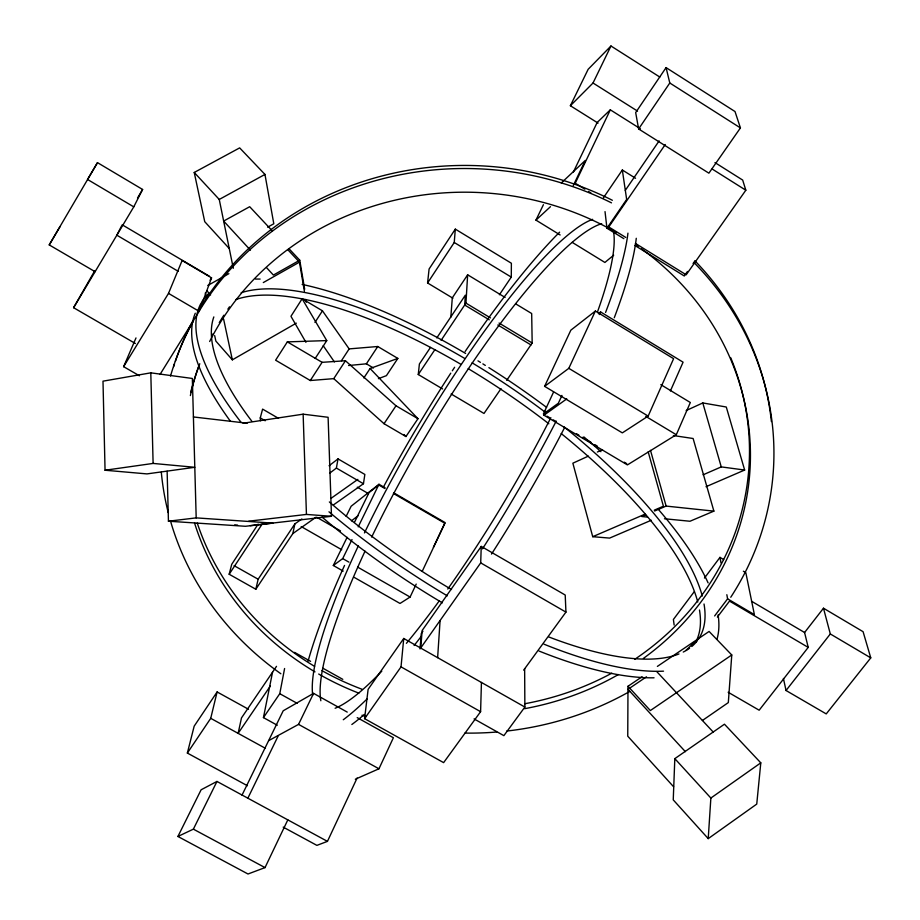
<?xml version="1.0" encoding="UTF-8"?>
<svg xmlns="http://www.w3.org/2000/svg" width="920" height="920" viewBox="0 0 920 920"><rect width="100%" height="100%" fill="white"/><g stroke="black" fill="none" stroke-linecap="round" stroke-linejoin="round"><path stroke-width="1.38" d="M642.091 676.729L627.992 686.274L627.75 736.195L673.601 786.772M499.387 294.768L511.278 277.115L511.382 263.246L455.308 229.126L429.088 269.019L427.581 282.969L452.939 298.229M474.076 718.911L503.872 735.655L524.871 707.043L403.742 638.469L368.115 689.356L364.584 718.669L443.624 762.634L480.596 711.678L481.436 682.456M481.24 546.399L422.153 630.487L420.75 647.944L480.7 562.879L481.24 546.399L565.213 595.033L565.938 612.11L523.675 670.139M674.82 758.644L673.244 799.871L708.227 838.626L756.746 804.091L760.794 762.852L724.454 724.201L674.82 758.644L710.861 798.054L708.227 838.626M441.094 340.365L465.945 303.128L467.647 274.792L505.103 297.447M437.632 657.65L440.059 620.919M657.374 666.402L709.101 631.442L731.768 654.971L728.318 702.592L702.408 720.486M450.823 317.181L452.306 297.85L467.647 274.792M427.581 282.969L454.25 242.489L455.308 229.126M420.026 648.968L421.279 633.546L422.924 631.2M364.584 718.669L401.028 666.862L403.742 638.469M442.612 388.941L418.266 374.52L419.393 364.009L430.479 347.403M333.373 504.965L363.457 483.736L364.849 474.444L338.019 458.896L329.061 465.75M329.613 473.248L336.386 468.073L338.019 458.896M277.288 725.236L263.442 717.611L279.772 693.692L284.59 668.506M263.442 717.611L272.55 672.163M258.14 524.089L231.725 564.328L229.172 574.252L255.829 589.248L292.859 533.554L294.86 523.905L301.863 518.96M255.829 589.248L258.14 579.221L294.86 523.905M247.434 785.737L187.358 753.066L210.726 718.336L217.108 691.955L248.503 709.251M187.358 753.066L194.177 726.156L217.108 691.955M260.429 420.773L260.268 417.91L262.602 409.112L278.53 418.358M160.011 374.463L199.157 311.351L211.554 277.863L182.137 260.51L168.509 293.388L123.625 366.666L139.415 375.774M123.625 366.666L135.999 337.928M545.778 411.343L543.973 415.219L627.417 464.91L676.303 434.723L690.333 402.511L660.824 384.652M670.404 390.942L683.077 362.181L600.587 311.938L598.403 313.628M648.163 416.093L673.601 358.685L595.366 311.052L570.848 330.165L544.606 386.354L622.334 432.871L648.163 416.093L568.801 368.345L544.606 386.354M568.801 368.345L595.366 311.052M561.959 395.416L558.337 403.247L543.375 413.988L553.553 392.081M599.38 314.548L600.587 311.938M355.327 779.217L378.959 768.786L393.38 737.748L357.213 717.634M283.199 827.126L316.894 845.376L327.451 841.374L357.109 778.021M433.423 547.262L445.073 522.572L393.668 492.775M354.315 577.438L400.016 603.451L410.101 597.045L416.208 584.096M422.303 571.159L444.889 523.284L393.426 493.465M573.275 185.564L585.304 160.425L561.315 182.953M640.4 128.766L610.317 109.825L575.218 183.218L584.867 189.198M327.451 841.374L216.97 781.436L201.112 789.785L177.916 836.475L248.009 874L265.017 867.606L287.81 819.869M573.264 172.27L597.137 122.521L610.317 109.825M560.142 234.968L535.957 220.121L543.409 204.689M268.594 740.692L298.551 724.385L313.559 693.369L347.231 712.091M598.069 123.107L570.377 105.731L593.02 83.007L610.972 46L659.812 77.05M570.377 105.731L588.144 69.311L610.972 46M242.017 795.144L283.21 710.78L313.559 693.369M247.859 798.192L278.058 736.172M343.195 571.113L333.316 565.49L347.116 537.337M354.648 521.985L369.081 492.556L378.729 484.955L384.847 488.497M333.316 565.49L342.7 558.601L352.015 539.545M358.225 526.849L378.982 484.265L385.1 487.818M346.161 516.338L351.129 506.253L378.982 484.265M177.916 836.475L193.373 829.15L216.97 781.436M133.768 206.85L142.6 189.462L97.485 162.644L87.538 179.469L133.768 206.85L73.6 307.705L135.355 343.493M121.578 225.952L116.851 235.198L178.308 271.377M73.6 307.705L94.633 270.963M95.082 271.688L49.231 244.915L97.485 162.644M49.231 244.915L59.938 226.78M137.505 198.018L142.6 189.462M210.047 280.289L211.554 277.863M378.419 378.66L386.423 375.647L397.842 358.409L377.763 346.506L349.151 348.898L322.448 310.81L302.139 298.77L290.95 316.296L305.934 342.32M302.139 298.77L326.761 340.596L287.339 341.883L275.609 360.203L310.293 380.523L333.753 378.649L384.031 423.706L405.95 436.54L417.967 418.703L370.07 368.506L363.848 377.947M314.962 322.448L322.448 310.81M315.215 358.421L326.761 340.596M310.293 380.523L322.103 362.33L345.448 360.755L396.002 405.789L417.967 418.703M341.458 360.686L349.151 348.898M333.753 378.649L345.448 360.755M348.577 365.527L366.378 363.814L377.763 346.506M229.172 574.252L262.085 524.204M436.804 337.916L465.313 295.205L464.703 305.037L489.256 319.815M384.031 423.706L396.002 405.789M418.266 374.52L434.792 349.784M666.068 67.608L635.674 112.573L638.618 128.949L708.894 173.178L740.428 127.914L735.011 111.538L666.068 67.608L669.794 82.995L740.428 127.914M638.618 128.949L669.794 82.995M276.506 666.344L241.488 717.922L238.13 733.355L270.33 686.032M603.428 197.788L622.334 170.005L635.57 178.261M625.266 190.428L659.134 140.886M623.863 238.671L606.947 228.229L626.658 199.445L622.334 170.005M665.252 144.52L608.775 226.964L625.715 237.417M501.02 388.642L484 413.459L451.133 393.99M506.69 380.374L532.174 342.999L531.679 313.524L515.971 304.025M687.481 271.457L684.284 275.988L634.742 245.387M693.07 263.534L694.657 261.268M714.978 162.598L742.681 180.078L745.832 190.221L686.182 274.792L635.386 243.397M694.106 591.87L673.394 619.459L674.141 625.036M704.456 578.07L719.981 557.37L723.672 559.555M714.633 615.952L727.594 598.839L726.834 594.699M717.381 617.067L729.502 601.105L808.208 647.393L759.161 710.206L728.168 692.254M804.459 632.672L823.481 608.212L863.086 631.695L870.769 657.869L826.229 713.908L786.036 690.506L783.426 678.488M786.036 690.506L830.311 633.96L823.481 608.212M535.957 220.121L550.471 206.678M613.686 255.173L604.9 262.453L572.24 242.397M351.463 520.846L358.087 515.74M543.973 415.219L566.766 398.889M331.016 498.352L357.846 479.389M292.859 533.554L316.009 517.224M710.861 798.054L760.794 762.852M731.768 654.971L650.348 710.55L627.992 686.274M646.495 676.798L628.004 689.31L685.365 751.663M214.67 335.604L215.878 341.09L232.346 359.846L296.309 323.15M288.949 248.664L299.747 260.199L273.389 275.068L266.696 267.8M263.304 282.566L299.46 262.154L288.006 249.906M207.77 285.487L228.884 273.665M267.616 227.194L273.803 223.755L264.96 174.432L239.66 147.89L194.235 172.465L204.734 221.685L229.252 248.515M233.289 268.283L219.248 199.456L264.96 174.432M686.159 410.55L702.799 402.948L726.282 407.008L744.648 470.039L706.019 486.703M588.328 456.147L572.861 463.197L592.721 536.693L609.615 538.096L651.291 520.248M597.356 452.03L602.508 449.684M703.087 474.812L721.257 466.9L744.648 470.039M592.721 536.693L645.081 514.13M654.246 510.174L663.412 506.23L648.186 451.858M645.668 514.878L641.827 516.534L647.496 517.086M654.615 511.025L666.115 506.08L713.885 511.129L693.116 438.506L673.371 435.551M713.885 511.129L689.977 521.249L664.481 518.753M370.07 368.506L397.842 358.409M167.13 471.235L168.44 521.214L245.433 526.286L272.895 523.123L196.19 517.879L192.349 378.465L150.799 372.841L102.994 381.167L105.052 470.235L146.97 473.903L194.798 467.291L153.111 463.427L105.052 470.235M242.995 423.257L303.14 414.172L328.106 417.289L331.487 516.292L250.24 525.653M168.44 521.214L196.19 517.879M248.756 521.18L306.44 514.429L331.487 516.292M234.703 524.883L237.532 525.078M193.407 416.955L247.204 423.234M193.373 829.15L265.017 867.606M210.726 718.336L265.42 748.317M298.551 724.385L378.959 768.786M279.772 693.692L297.148 703.328M294.526 652.36L310.615 661.353M322.989 668.276L342.792 679.339M234.117 565.673L258.14 579.221M401.028 666.862L480.596 711.678M342.7 558.601L348.945 562.154M357.684 567.134L410.101 597.045M316.825 517.327L340.515 530.909M301.197 526.573L341.734 549.734M480.7 562.879L565.938 612.11M260.268 417.91L265.213 420.773M336.386 468.073L363.457 483.736M357.293 487.174L368.391 493.591M168.509 293.388L199.157 311.351M727.594 598.839L754.388 614.606L745.821 572.665L743.36 571.216M287.339 341.883L322.103 362.33M830.311 633.96L870.769 657.869M366.378 363.814L373.451 367.988M122.176 224.79L209.461 276.287M751.513 601.231L804.586 632.511L808.208 647.393M547.055 416.185L549.504 417.645M553.184 419.83L555.634 421.291M576.46 433.699L578.91 435.16M582.59 437.356L585.039 438.817M587.489 440.277L591.169 442.462M594.837 444.647L597.287 446.108M624.255 462.173L626.704 463.634M465.945 303.128L490.475 317.894M499.065 323.058L532.174 342.999M497.846 324.978L530.99 344.931M645.759 416.357L676.303 434.723M454.25 242.489L511.278 277.115M588.478 191.44L590.893 192.935M712.16 169.015L745.832 190.221M593.02 83.007L637.537 111.101M404.006 434.493L405.95 436.54M272.262 230.839L249.688 206.712L223.652 221.064L250.435 250.148M656.731 671.588L713.38 732.228M194.235 172.465L219.248 199.456M206.85 290.731L210.599 294.929M323.219 345.69L334.409 361.94M702.799 402.948L721.257 466.9M650.497 450.363L666.115 506.08M205.263 293.066L206.471 298.551M223.617 319.136L232.346 359.846M719.981 557.37L720.992 562.902M299.747 260.199L304.669 289.248M299.46 262.154L304.393 291.203M305.796 299.494L306.268 302.266M605.026 211.623L606.947 228.229M303.14 414.172L306.44 514.429M150.799 372.841L153.111 463.427M524.641 668.679L524.871 707.043M636.272 238.291A308.706 60.697 -59.6 0 1 614.272 317.745M564.489 427.765A308.706 60.697 -59.6 0 1 491.498 554.082M364.297 714.46A308.706 60.697 -59.6 0 1 351.842 724.5M320.839 700.752A283.383 55.648 -59.6 0 1 365.033 551.16M371.68 537.084A283.383 55.648 -59.6 0 1 601.692 223.686M663.527 671.163A308.832 107.134 34.6 0 1 544.042 644.207M447.327 595.838A308.832 107.134 34.6 0 1 328.98 511.819M241.178 422.464A308.832 107.134 34.6 0 1 201.123 303.071M201.767 301.955A308.832 107.134 34.6 0 1 208.564 293.641M255.484 279.07A308.832 107.134 34.6 0 1 260.13 279.07M302.128 284.406A308.832 107.134 34.6 0 1 465.6 353.441M477.974 360.858A308.832 107.134 34.6 0 1 480.424 362.365M482.873 363.883A308.832 107.134 34.6 0 1 485.311 365.389M488.888 367.643A308.832 107.134 34.6 0 1 546.549 407.353M583.82 436.897A308.832 107.134 34.6 0 1 600.921 451.685M658.8 509.91A308.832 107.134 34.6 0 1 708.101 582.9M718.129 614.928A308.832 107.134 34.6 0 1 717.082 638.871M697.394 640.607A291.548 101.05 34.6 0 1 691.806 646.484M689.574 648.232A291.548 101.05 34.6 0 1 683.261 652.05M678.971 653.947A291.548 101.05 34.6 0 1 548.849 636.973M451.524 589.49A291.548 101.05 34.6 0 1 329.348 501.952M251.758 421.13A291.548 101.05 34.6 0 1 213.831 316.917M241.166 292.721A291.548 101.05 34.6 0 1 464.761 358.478M472.132 362.848A291.548 101.05 34.6 0 1 544.881 411.964M564.098 426.914A291.548 101.05 34.6 0 1 702.27 596.056M704.019 604.003A291.548 101.05 34.6 0 1 698.176 639.538M694.692 263.258A306.912 282.233 2.9 0 1 730.756 597.252M694.197 642.401A306.912 282.233 2.9 0 1 685.94 650.371M629.659 691.483A306.912 282.233 2.9 0 1 506.701 731.055M496.719 732.021A306.912 282.233 2.9 0 1 464.945 733.091M366.045 716.588A306.912 282.233 2.9 0 1 362.008 715.231M280.853 673.75A306.912 282.233 2.9 0 1 170.867 522.249M168.222 512.555A306.912 282.233 2.9 0 1 161.31 472.167M170.511 376.05A306.912 282.233 2.9 0 1 193.315 321.195M199.801 310.086A306.912 282.233 2.9 0 1 611.49 202.86M641.562 248.883A283.544 260.693 2.9 0 1 643.39 658.409M618.401 674.544A283.544 260.693 2.9 0 1 524.596 708.688M358.857 693.151A283.544 260.693 2.9 0 1 318.699 674.038M314.997 671.887A283.544 260.693 2.9 0 1 194.522 522.928M190.658 392.46A283.544 260.693 2.9 0 1 199.778 363.733M209.656 341.504A283.544 260.693 2.9 0 1 616.481 232.587M635.778 244.789A283.544 260.693 2.9 0 1 638.089 246.399M654.051 677.798A308.464 107.95 34.6 0 1 539.062 651.049M442.405 602.853A308.464 107.95 34.6 0 1 322.023 517.051M230.058 420.762A308.464 107.95 34.6 0 1 195.281 313.237M235.957 299.529A291.191 101.821 34.6 0 1 460.839 364.274M468.211 368.644A291.191 101.821 34.6 0 1 548.837 423.775M561.188 433.538A291.191 101.821 34.6 0 1 697.762 602.036M699.476 610.018A291.191 101.821 34.6 0 1 695.577 642.344M627.946 233.139A308.947 59.558 -59.6 0 1 605.578 312.443M556.221 421.107A308.947 59.558 -59.6 0 1 482.471 548.849M421.348 636.249A308.947 59.558 -59.6 0 1 414.126 645.495M366.965 699.05A308.947 59.558 -59.6 0 1 343.275 719.75M308.073 661.135A308.947 59.558 -59.6 0 1 344.54 565.409M383.226 487.428A308.947 59.558 -59.6 0 1 450.777 373.152M452.318 370.794A308.947 59.558 -59.6 0 1 454.618 367.275M465.117 351.532A308.947 59.558 -59.6 0 1 559.613 232.162M613.479 231.265A283.601 54.602 -59.6 0 1 597.54 311.742M550.85 417.657A283.601 54.602 -59.6 0 1 447.764 589.019M439.334 600.76A283.601 54.602 -59.6 0 1 406.398 643.333M381.788 671.163A283.601 54.602 -59.6 0 1 335.11 708.25M312.719 695.083A283.601 54.602 -59.6 0 1 358.421 545.652M364.458 532.944A283.601 54.602 -59.6 0 1 592.641 219.339M173.615 366.712A305.659 281.279 2.9 0 1 174.489 363.975M175.386 361.261A305.659 281.279 2.9 0 1 192.993 320.643M200.18 308.05A305.659 281.279 2.9 0 1 612.363 200.284M694.933 260.832A305.659 281.279 2.9 0 1 771.408 421.567M730.698 357.696A282.382 259.82 2.9 0 1 634.777 659.295M611.788 673.187A282.382 259.82 2.9 0 1 524.561 703.777M362.147 689.31A282.382 259.82 2.9 0 1 321.954 670.645M314.582 666.367A282.382 259.82 2.9 0 1 197.282 523.135M190.371 395.588A282.382 259.82 2.9 0 1 199.123 365.217M211.6 336.513A282.382 259.82 2.9 0 1 212.922 333.948M219.282 322.598A282.382 259.82 2.9 0 1 223.859 315.215M227.849 309.178A282.382 259.82 2.9 0 1 229.494 306.808"/></g></svg>
